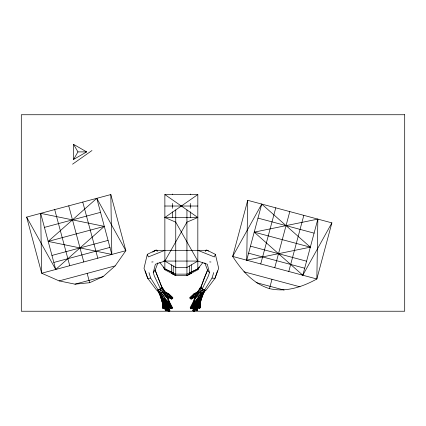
<?xml version="1.0" encoding="UTF-8"?>
<svg xmlns="http://www.w3.org/2000/svg" width="426" height="426" viewBox="0 0 426 426"><rect width="100%" height="100%" fill="white"/><g stroke="black" fill="none" stroke-linecap="round" stroke-linejoin="round"><path stroke-width="0.64" d="M164.244 304.867L164.234 308.115L163.28 308.467L162.727 307.907L161.917 295.516M186.934 209.917L186.934 275.579L191.386 273.21L186.934 275.579L175.752 275.579L173.137 274.184L173.302 266.01M331.881 222.873L302.817 275.228L254.221 232.138L317.849 219.118L316.843 278.987L232.676 256.436L261.74 204.081L310.336 247.171L246.707 260.19L247.714 200.321L331.881 222.873L316.843 278.987C302.465 286.964 285.979 292.438 269.477 288.636C253.097 283.647 241.675 270.334 232.676 256.436L247.714 200.321M191.359 264.855L191.237 273.29L197.829 269.77L199.416 267.049M202.472 291.027L202.515 289.185L200.981 287.923L200.657 287.087L201.732 287.167M200.774 295.516L199.964 307.907L199.411 308.467L198.457 308.115L198.441 303.568M203.788 292.279L202.472 295.181L200.566 302.087L198.601 303.2L196.94 303.253L196.439 310.57L195.656 309.84L196.354 304.324M200.215 303.035L199.964 307.907L199.411 308.467L198.862 302.428L198.883 308.275L199.331 308.307L199.778 308.158L200.273 302.38L201.514 296.512L203.17 293.221M202.627 293.541L202.472 295.181L200.273 302.38L199.964 307.907L199.773 307.71L199.411 308.467M196.94 303.253L196.082 309.995L196.439 310.57L197.424 310.165L198.953 302.854L201.514 296.512L205.433 290.212L204.358 290.133L202.515 289.185L194.97 298.413L190.896 308.754L190.47 308.6L190.22 307.615L193.212 301.89L194.544 298.253L194.384 297.135M165.762 300.01L170.581 308.429L172.221 308.6L172.471 307.615L169.479 301.89L168.148 298.253L168.387 296.571M205.508 251.574L205.699 250.312L206.535 249.977L215.38 254.333L218.682 268.295L214.949 278.38L205.971 290.308L204.358 290.133L202.345 288.69L201.104 286.82L204.075 278.364L207.728 269.951M198.117 305.714L197.424 310.165L196.439 310.57L197.424 310.165L198.601 303.2L200.305 296.762L212.015 278.087L213.724 272.613M190.22 307.615L191.295 308.03L194.362 302.311L195.646 295.761L195.183 294.67L193.91 293.823L190.081 297.343L189.842 297.992L190.523 298.834L191.354 298.945L195.459 296.613L200.193 291.938L200.981 287.923L198.111 291.885L194.336 293.977L190.507 297.497L190.268 298.152L190.949 298.988M200.273 302.38L199.331 308.307L199.565 302.519L201.514 296.512L202.472 295.181M197.419 308.775L197.659 307.524M195.028 302.556L192.781 310.432L193.596 311.262L196.823 303.211L200.305 296.762L201.514 296.512L198.601 303.2L197.201 310.219L195.656 309.84M157.183 251.574L156.992 250.312L156.156 249.977L147.311 254.333L144.009 268.295L147.742 278.38L156.72 290.308L158.334 290.133L160.176 289.185L161.71 287.923L162.034 287.087L165.006 291.73L168.781 293.823L172.61 297.343L172.85 297.992L172.168 298.834L171.337 298.945L167.232 296.613L160.176 289.185L160.208 290.41M166.257 303.711L167.035 309.84L166.252 310.57L164.085 303.2L161.177 296.512L157.258 290.212L158.334 290.133L160.346 288.69L154.34 275.979L153.243 272.645L155.373 264.248L164.862 261.058L197.829 261.058L207.318 264.248L209.448 272.645L208.351 275.979L202.345 288.69M205.433 290.212L200.305 296.762L197.77 303.365L196.737 303.179L194.671 310.916L193.596 311.262L192.781 310.432M246.707 260.19L261.74 204.081M260.733 263.95L275.766 207.84M274.759 267.709L289.797 211.6M269.477 288.636L271.974 279.312M288.791 271.469L303.823 215.359M302.817 275.228L317.849 219.118M198.638 298.264L194.671 310.916L193.207 310.591L195.454 302.71L193.83 310.783L196.157 302.966L198.133 298.78M198.601 303.2L196.647 310.144L197.77 303.365L193.212 301.89M196.152 305.08L196.737 303.179M196.823 303.211L194.437 310.916L193.596 311.262L194.671 310.916L197.062 303.301L200.305 296.762M217.516 270.829L214.949 278.38L212.015 278.087M201.104 286.82L207.521 270.073L204.768 262.863M200.944 300.048L204.139 291.757M153.243 272.645L155.17 270.073L157.924 262.863M215.38 254.333L214.342 256.937L197.829 250.334M161.837 292.886L162.21 291.975L165.006 291.73M201.972 290.383L202.515 289.185L201.194 293.376L191.295 308.03L192.11 308.429L195.949 301.597M198.638 268.023L197.829 269.77L197.829 194.56L164.862 194.56L164.862 269.77L173.137 274.184L171.305 273.21L171.332 264.855M158.903 292.279L160.219 295.181L162.418 302.38L162.727 307.907L163.28 308.467L163.776 303.078L163.808 308.275L163.355 308.307L162.913 308.158L162.418 302.38L161.177 296.512L159.244 292.667M194.671 303.12L192.11 308.429L190.896 308.754L190.646 307.769L193.638 302.045M197.685 291.73L198.111 291.885L200.657 287.087L197.685 291.73L193.91 293.823M192.744 306.592L193.377 305.431M194.011 304.27L194.645 303.11M163.611 261.053L164.862 261.058L186.934 222.159L197.829 217.489L164.862 194.56M73.586 159.446L77.947 151.896L73.586 144.35L86.659 151.896L73.586 159.446L73.586 144.35M167.663 302.556L169.91 310.432L169.095 311.262L168.02 310.916L165.629 303.301L162.386 296.762L150.676 278.087L148.967 272.613M161.694 296.677L160.32 295.319L162.492 291.938L161.71 287.923L164.58 291.885L168.355 293.977L172.184 297.497L172.423 298.152L171.742 298.988M160.346 288.69L161.587 286.82L161.326 285.628L154.963 269.951M195.742 301.517L191.902 308.302L190.896 308.754L192.11 308.429L195.049 302.561L202.371 295.319L200.193 291.938L198.111 291.885M115.19 265.872L125.851 250.674L110.819 194.56L26.652 217.111L41.684 273.226L59.123 280.899L75.008 284.158L89.657 282.715L103.065 276.639L115.19 265.872L59.123 280.899M194.362 302.311L201.194 293.376L194.97 298.413L194.544 298.253M159.782 262.512L164.862 268.902L175.752 274.131L186.934 274.131L197.829 268.902L202.909 262.512M201.152 293.903L204.358 290.133M154.393 251.292L155.213 250.334L152.689 252.16M162.748 305.746L162.727 307.907L162.604 305.474M169.91 310.432L169.095 311.262L165.868 303.211L164.085 303.2L162.418 302.38L162.12 302.087L162.412 301.816L162.524 303.126M110.819 194.56L111.825 254.428L48.197 241.409L96.787 198.319L125.851 250.674L41.684 273.226L40.678 213.357L104.306 226.376L55.71 269.466L26.652 217.111M72.558 164.186L91.984 150.532M164.862 261.058L175.752 267.448L186.934 267.448L197.829 261.058L175.752 222.159L164.862 217.489L197.829 194.56M191.487 298.669L194.192 297.05M189.639 274.152L189.453 272.922L197.829 268.902M164.862 250.334L148.349 256.937L147.311 254.333M168.781 293.823L167.509 294.67L167.045 295.761L167.722 298.413L171.795 308.754L172.045 307.769L169.053 302.045L164.921 303.365L162.386 296.762L157.258 290.212M168.148 298.253L167.722 298.413L161.497 293.376L160.176 289.185L160.714 290.383M172.61 297.343L171.651 297.891L171.337 298.945L172.85 297.992M165.629 303.301L165.954 303.179L164.921 303.365L166.044 310.144L165.485 310.219L163.738 302.854L161.177 296.512L160.219 295.181L160.117 294.089M169.053 302.045L169.479 301.89M165.932 309.867L165.267 310.165L164.085 303.2L162.386 296.762L161.177 296.512L163.126 302.519L163.355 308.307L162.418 302.38M172.471 307.615L170.581 308.429L166.603 301.001M167.732 302.529L170.581 308.429L171.321 308.179M167.035 309.84L166.044 310.144L165.751 303.253L166.603 309.995L166.252 310.57L165.267 310.165L164.479 305.08M44.437 227.383L100.547 212.345M48.197 241.409L104.306 226.376M51.951 255.44L108.066 240.402M53.83 262.453L109.945 247.415M75.008 284.158L103.065 276.639M195.459 296.613L191.354 298.945L189.842 297.992M163.126 302.519L163.829 302.428M150.676 278.087L147.742 278.38L145.175 270.829M151.747 262.006L153.062 261.91M77.947 151.896L86.659 151.896M164.862 206.024L197.829 206.024M164.862 217.489L197.829 217.489M155.975 250.312L207.222 250.312M209.629 261.91L210.945 262.006M257.98 218.107L314.09 233.144M254.221 232.138L310.336 247.171M250.461 246.164L306.576 261.202M248.582 253.177L304.697 268.215M243.944 271.799L300.01 286.82M256.069 282.566L284.126 290.085M190.081 297.343L191.04 297.891L191.354 298.945L200.193 291.938L200.854 292.886M196.759 309.867L197.185 310.022M191.37 308.179L191.796 308.339M170.895 308.339L171.795 308.754L170.789 308.302L167.642 302.561L161.497 293.376L168.329 302.311L171.396 308.03L167.642 302.561L162.61 297.582M164.862 268.902L173.238 272.922M173.052 274.152L175.752 275.579L175.752 209.917M169.042 297.375L167.961 296.73L171.337 298.945L162.492 291.938L168.355 293.977L171.651 297.891L172.423 298.152L171.3 298.488L167.045 295.761L171.651 297.891L167.509 294.67L162.492 291.938L167.722 298.413L168.329 302.311M170.123 298.019L171.199 298.669M207.478 250.334L208.49 251.063M198.607 302.535L198.953 302.854M158.334 290.133L161.14 293.434M207.521 270.073L209.448 272.645M163.275 267.049L164.862 269.77L164.053 268.023M162.386 296.762L165.868 303.211L168.254 310.916L169.095 311.262L168.02 310.916L164.053 298.264M162.034 287.087L164.58 291.885M162.918 307.71L163.28 308.467M164.841 299.377L166.534 302.966L168.856 310.783L169.484 310.591L167.237 302.71L168.856 310.783L168.02 310.916L166.113 303.775L166.736 305.714M155.17 270.073L161.587 286.82M158.067 290.569L162.189 301.225M167.514 308.248L168.1 310.144M160.219 295.181L162.12 302.087M96.787 198.319L111.825 254.428M82.761 202.078L97.794 258.188M87.16 273.385L89.657 282.715M68.735 205.838L83.768 261.947M54.704 209.597L69.742 265.707M40.678 213.357L55.71 269.466M164.085 303.2L165.485 310.219L166.252 310.57L165.506 310.022L165.272 308.775M159.441 292.934L159.521 294.137M162.412 301.816L162.508 303.647M160.293 294.094L160.32 295.319M189.389 266.01L189.453 272.922M190.294 194.027L190.294 194.432M190.294 203.442L190.294 208.357M190.294 211.834L190.294 217.771M172.557 194.027L172.557 194.432M172.557 203.442L172.557 208.357M172.557 211.834L172.557 217.771M194.336 293.977L191.04 297.891L190.268 298.152L191.391 298.488L195.646 295.761L191.04 297.891L195.183 294.67L200.193 291.938L194.336 293.977M404.7 114.738L21.3 114.738L21.3 311.23L404.7 311.23L404.7 114.738"/></g></svg>
